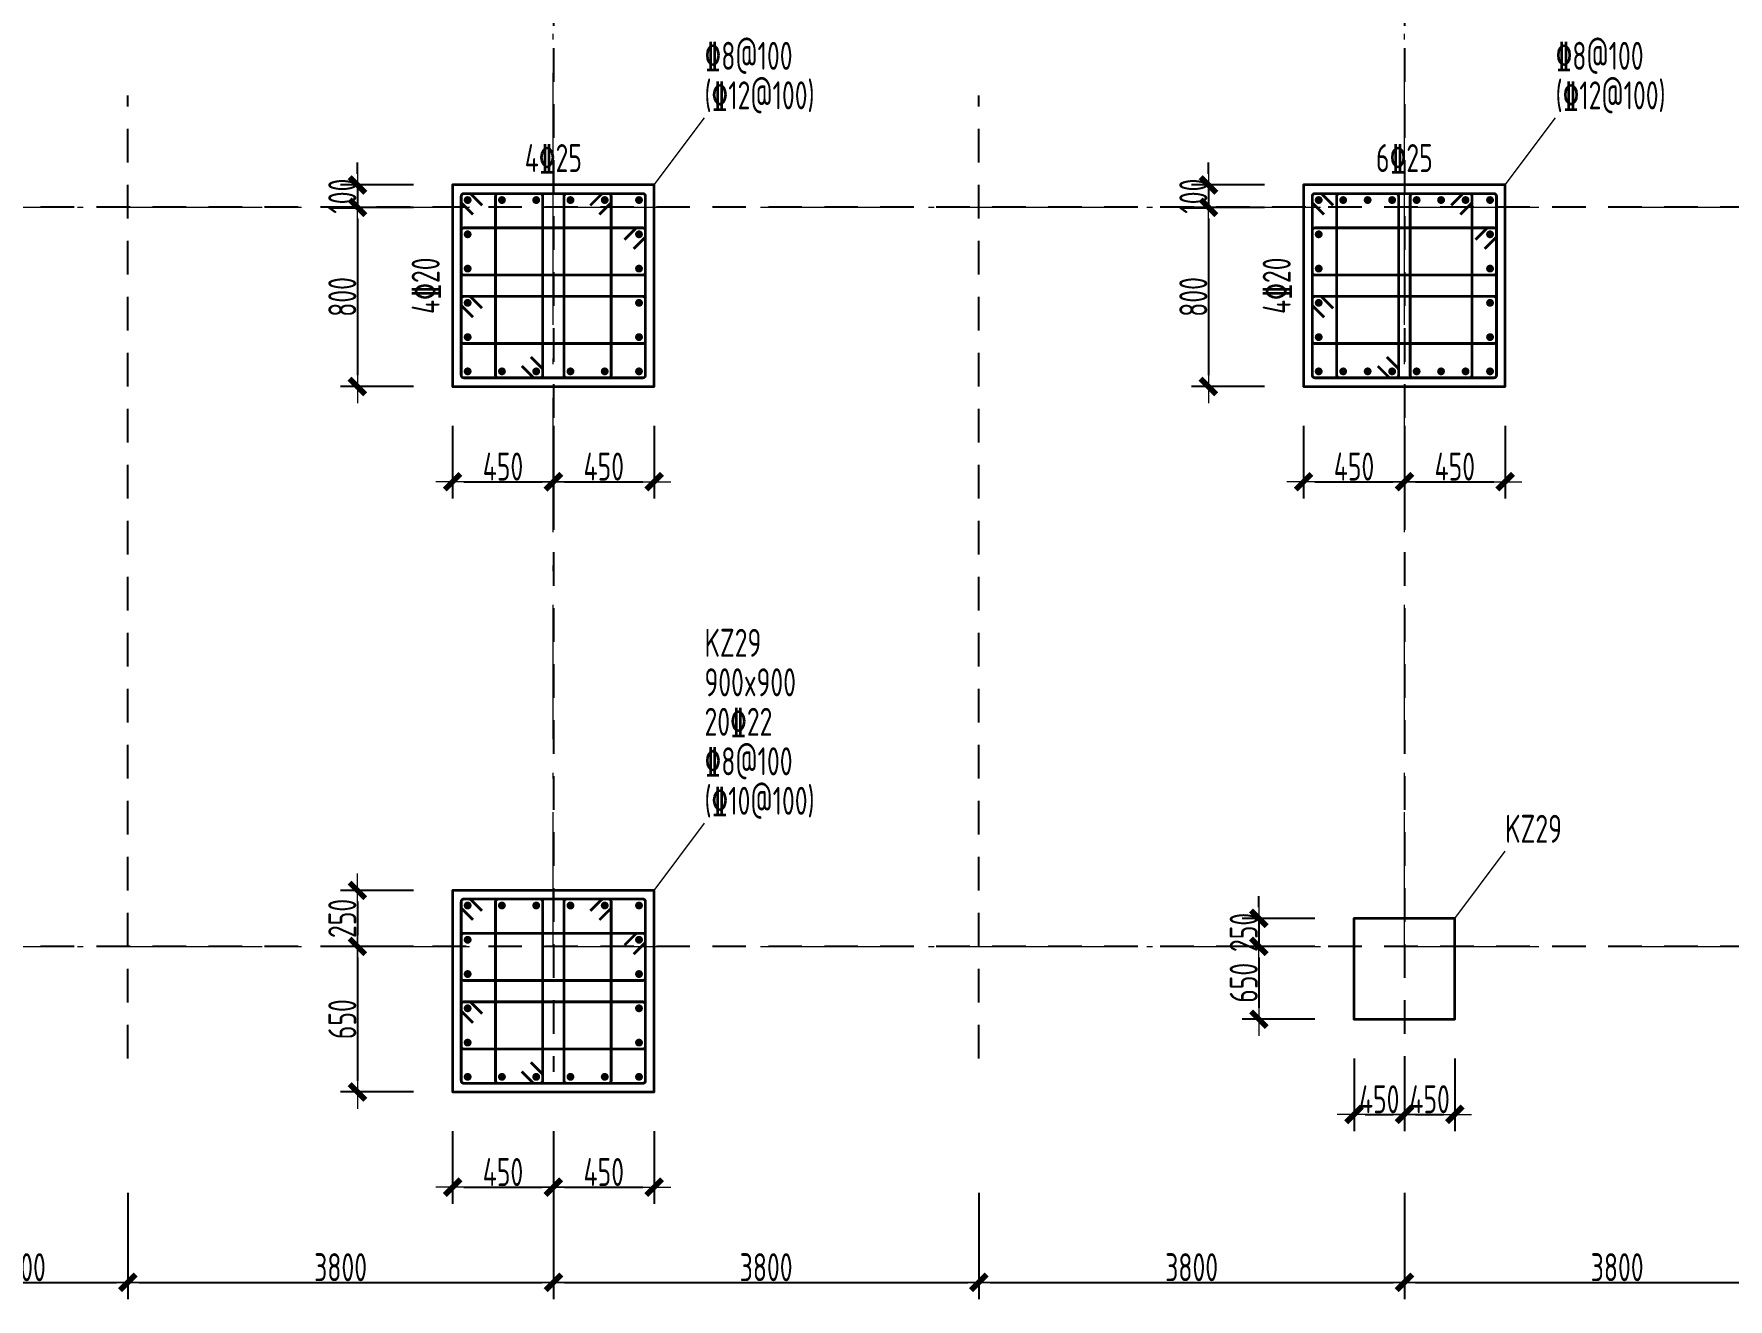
# Model space of a CAD drawing. Header units: millimetres. Extents: x 539196 to 807275, y 431843 to 1156631.
# Drawn here: x 622629 to 637759, y 869509 to 880808 of the extents above; entities that cross this region are included whole.
import ezdxf
from ezdxf.enums import TextEntityAlignment as Align

# ---------------------------------------------------------------- set-up
doc = ezdxf.new("R2010")
doc.units = ezdxf.units.MM
doc.header["$MEASUREMENT"] = 0
for name, pattern in [('DOTE', [2.42, 2, -0.2, 0.02, -0.2]), ('点划线', [1850, 1200, -300, 50, -300]), ('虚线', [500, 300, -200])]:
    doc.linetypes.add(name, pattern=pattern)
doc.layers.add('DOTE', color=1, linetype='DOTE')
for name, color, linetype, lineweight in [('柱原位标注', 7, 'Continuous', 18), ('柱尺寸标注', 3, 'Continuous', 18), ('柱标注引线', 2, 'Continuous', 18), ('柱箍筋', 1, 'Continuous', 25), ('柱纵筋', 1, 'Continuous', 70), ('柱集中标注', 2, 'Continuous', 18), ('砼柱', 2, 'Continuous', 35), ('网格', 9, '点划线', 18), ('轴线标注', 3, 'Continuous', 18)]:
    doc.layers.add(name, color=color, linetype=linetype, lineweight=lineweight)
doc.styles.add('样式 1_yjk_yjk_yjk_yjk', font='yjkeng.shx', dxfattribs={"width": 0.7, "bigfont": 'yjkchn.shx'})
doc.dimstyles.new('盈建科结构_yjk_yjk_yjk_yjk', dxfattribs={"dimscale": 100, "dimtxt": 2.5, "dimasz": 1, "dimexe": 1.5, "dimexo": 0.625, "dimgap": 0.1, "dimtad": 1, "dimdec": 0, "dimrnd": 1, "dimzin": 0, "dimdsep": 46, "dimtxsty": '样式 1_yjk_yjk_yjk_yjk', "dimblk": '_yjkbk', "dimblk1": 'ARCHTICK', "dimblk2": 'ARCHTICK', "dimcen": 0.09, "dimadec": 0, "dimazin": 0, "dimtfac": 1, "dimtdec": 4, "dimtix": 1, "dimtmove": 2, "dimatfit": 3, "dimfxl": 0, "dimtolj": 1, "dimtzin": 0, "dimarcsym": 0})

# ---------------------------------------------------------------- blocks, each defined once
blk = doc.blocks.new('_yjkbk')
blk.add_line((-1, 0), (1.5, 0))
blk.add_lwpolyline([(-0.7, -0.7, 0.5, 0.5, 0), (0.7, 0.7, 0.5, 0.5, 0)], format="xyseb")
blk = doc.blocks.new('*D1402')
at = {"layer": 'Defpoints', "color": 0}
for p in [(626368, 877659), (627268, 877659), (627268, 876809)]:
    blk.add_point(p, dxfattribs=at)
at = {"layer": '柱尺寸标注', "color": 0, "lineweight": -2}
for p, q in [((626368, 877309), (626368, 876659)), ((627268, 877309), (627268, 876659)), ((626468, 876809), (627168, 876809))]:
    blk.add_line(p, q, dxfattribs=at)
at = {"layer": '柱尺寸标注', "color": 0, "lineweight": -2, "xscale": 100, "yscale": 100, "zscale": 100, "rotation": 180}
blk.add_blockref('_yjkbk', (626368, 876809), dxfattribs=at)
at = {"layer": '柱尺寸标注', "color": 0, "lineweight": -2, "xscale": 100, "yscale": 100, "zscale": 100}
blk.add_blockref('_yjkbk', (627268, 876809), dxfattribs=at)
at = {"layer": '柱尺寸标注', "color": 0, "insert": (626818, 876944), "char_height": 250, "attachment_point": 5, "style": '样式 1_yjk_yjk_yjk_yjk'}
blk.add_mtext('\\A1;450', dxfattribs=at)
blk = doc.blocks.new('_ARCHTICK')
at = {"color": 0, "linetype": 'ByBlock', "const_width": 0.15}
blk.add_lwpolyline([(-0.5, -0.5), (0.5, 0.5)], dxfattribs=at)
blk = doc.blocks.new('*D1403')
at = {"layer": 'Defpoints', "color": 0}
for p in [(627268, 877659), (628168, 877659), (628168, 876809)]:
    blk.add_point(p, dxfattribs=at)
at = {"layer": '柱尺寸标注', "color": 0, "lineweight": -2}
for p, q in [((627268, 877309), (627268, 876659)), ((628168, 877309), (628168, 876659)), ((627368, 876809), (628068, 876809))]:
    blk.add_line(p, q, dxfattribs=at)
at = {"layer": '柱尺寸标注', "color": 0, "lineweight": -2, "xscale": 100, "yscale": 100, "zscale": 100, "rotation": 180}
blk.add_blockref('_yjkbk', (627268, 876809), dxfattribs=at)
at = {"layer": '柱尺寸标注', "color": 0, "lineweight": -2, "xscale": 100, "yscale": 100, "zscale": 100}
blk.add_blockref('_yjkbk', (628168, 876809), dxfattribs=at)
at = {"layer": '柱尺寸标注', "color": 0, "insert": (627718, 876944), "char_height": 250, "attachment_point": 5, "style": '样式 1_yjk_yjk_yjk_yjk'}
blk.add_mtext('\\A1;450', dxfattribs=at)
blk = doc.blocks.new('*D1404')
at = {"layer": 'Defpoints', "color": 0}
for p in [(626368, 879459), (625518, 879259), (626368, 879259)]:
    blk.add_point(p, dxfattribs=at)
at = {"layer": '柱尺寸标注', "color": 0, "lineweight": -2}
for p, q in [((625518, 879559), (625518, 879659)), ((626018, 879459), (625368, 879459)), ((625518, 879459), (625518, 879259)), ((626018, 879259), (625368, 879259)), ((625518, 879159), (625518, 879059))]:
    blk.add_line(p, q, dxfattribs=at)
at = {"layer": '柱尺寸标注', "color": 0, "lineweight": -2, "xscale": 100, "yscale": 100, "zscale": 100}
for p, rotation in [((625518, 879459), 270), ((625518, 879259), 90)]:
    blk.add_blockref('_yjkbk', p, dxfattribs=dict(at, rotation=rotation))
at = {"layer": '柱尺寸标注', "color": 0, "insert": (625383, 879359), "char_height": 250, "attachment_point": 5, "rotation": 90, "style": '样式 1_yjk_yjk_yjk_yjk'}
blk.add_mtext('\\A1;100', dxfattribs=at)
blk = doc.blocks.new('*D1405')
at = {"layer": 'Defpoints', "color": 0}
for p in [(626368, 879259), (625518, 877659), (626368, 877659)]:
    blk.add_point(p, dxfattribs=at)
at = {"layer": '柱尺寸标注', "color": 0, "lineweight": -2}
for p, q in [((626018, 879259), (625368, 879259)), ((625518, 879159), (625518, 877759)), ((626018, 877659), (625368, 877659))]:
    blk.add_line(p, q, dxfattribs=at)
at = {"layer": '柱尺寸标注', "color": 0, "lineweight": -2, "xscale": 100, "yscale": 100, "zscale": 100}
for p, rotation in [((625518, 879259), 90), ((625518, 877659), 270)]:
    blk.add_blockref('_yjkbk', p, dxfattribs=dict(at, rotation=rotation))
at = {"layer": '柱尺寸标注', "color": 0, "insert": (625383, 878459), "char_height": 250, "attachment_point": 5, "rotation": 90, "style": '样式 1_yjk_yjk_yjk_yjk'}
blk.add_mtext('\\A1;800', dxfattribs=at)
blk = doc.blocks.new('*D1406')
at = {"layer": 'Defpoints', "color": 0}
for p in [(626368, 871359), (627268, 871359), (627268, 870509)]:
    blk.add_point(p, dxfattribs=at)
at = {"layer": '柱尺寸标注', "color": 0, "lineweight": -2}
for p, q in [((626368, 871009), (626368, 870359)), ((627268, 871009), (627268, 870359)), ((626468, 870509), (627168, 870509))]:
    blk.add_line(p, q, dxfattribs=at)
at = {"layer": '柱尺寸标注', "color": 0, "lineweight": -2, "xscale": 100, "yscale": 100, "zscale": 100, "rotation": 180}
blk.add_blockref('_yjkbk', (626368, 870509), dxfattribs=at)
at = {"layer": '柱尺寸标注', "color": 0, "lineweight": -2, "xscale": 100, "yscale": 100, "zscale": 100}
blk.add_blockref('_yjkbk', (627268, 870509), dxfattribs=at)
at = {"layer": '柱尺寸标注', "color": 0, "insert": (626818, 870644), "char_height": 250, "attachment_point": 5, "style": '样式 1_yjk_yjk_yjk_yjk'}
blk.add_mtext('\\A1;450', dxfattribs=at)
blk = doc.blocks.new('*D1407')
at = {"layer": 'Defpoints', "color": 0}
for p in [(627268, 871359), (628168, 871359), (628168, 870509)]:
    blk.add_point(p, dxfattribs=at)
at = {"layer": '柱尺寸标注', "color": 0, "lineweight": -2}
for p, q in [((627268, 871009), (627268, 870359)), ((628168, 871009), (628168, 870359)), ((627368, 870509), (628068, 870509))]:
    blk.add_line(p, q, dxfattribs=at)
at = {"layer": '柱尺寸标注', "color": 0, "lineweight": -2, "xscale": 100, "yscale": 100, "zscale": 100, "rotation": 180}
blk.add_blockref('_yjkbk', (627268, 870509), dxfattribs=at)
at = {"layer": '柱尺寸标注', "color": 0, "lineweight": -2, "xscale": 100, "yscale": 100, "zscale": 100}
blk.add_blockref('_yjkbk', (628168, 870509), dxfattribs=at)
at = {"layer": '柱尺寸标注', "color": 0, "insert": (627718, 870644), "char_height": 250, "attachment_point": 5, "style": '样式 1_yjk_yjk_yjk_yjk'}
blk.add_mtext('\\A1;450', dxfattribs=at)
blk = doc.blocks.new('*D1408')
at = {"layer": 'Defpoints', "color": 0}
for p in [(626368, 873159), (625518, 872659), (626368, 872659)]:
    blk.add_point(p, dxfattribs=at)
at = {"layer": '柱尺寸标注', "color": 0, "lineweight": -2}
for p, q in [((626018, 873159), (625368, 873159)), ((625518, 873059), (625518, 872759)), ((626018, 872659), (625368, 872659))]:
    blk.add_line(p, q, dxfattribs=at)
at = {"layer": '柱尺寸标注', "color": 0, "lineweight": -2, "xscale": 100, "yscale": 100, "zscale": 100}
for p, rotation in [((625518, 873159), 90), ((625518, 872659), 270)]:
    blk.add_blockref('_yjkbk', p, dxfattribs=dict(at, rotation=rotation))
at = {"layer": '柱尺寸标注', "color": 0, "insert": (625383, 872909), "char_height": 250, "attachment_point": 5, "rotation": 90, "style": '样式 1_yjk_yjk_yjk_yjk'}
blk.add_mtext('\\A1;250', dxfattribs=at)
blk = doc.blocks.new('*D1409')
at = {"layer": 'Defpoints', "color": 0}
for p in [(626368, 872659), (625518, 871359), (626368, 871359)]:
    blk.add_point(p, dxfattribs=at)
at = {"layer": '柱尺寸标注', "color": 0, "lineweight": -2}
for p, q in [((626018, 872659), (625368, 872659)), ((625518, 872559), (625518, 871459)), ((626018, 871359), (625368, 871359))]:
    blk.add_line(p, q, dxfattribs=at)
at = {"layer": '柱尺寸标注', "color": 0, "lineweight": -2, "xscale": 100, "yscale": 100, "zscale": 100}
for p, rotation in [((625518, 872659), 90), ((625518, 871359), 270)]:
    blk.add_blockref('_yjkbk', p, dxfattribs=dict(at, rotation=rotation))
at = {"layer": '柱尺寸标注', "color": 0, "insert": (625383, 872009), "char_height": 250, "attachment_point": 5, "rotation": 90, "style": '样式 1_yjk_yjk_yjk_yjk'}
blk.add_mtext('\\A1;650', dxfattribs=at)
blk = doc.blocks.new('*D1418')
at = {"layer": 'Defpoints', "color": 0}
for p in [(633968, 877659), (634868, 877659), (634868, 876809)]:
    blk.add_point(p, dxfattribs=at)
at = {"layer": '柱尺寸标注', "color": 0, "lineweight": -2}
for p, q in [((633968, 877309), (633968, 876659)), ((634868, 877309), (634868, 876659)), ((634068, 876809), (634768, 876809))]:
    blk.add_line(p, q, dxfattribs=at)
at = {"layer": '柱尺寸标注', "color": 0, "lineweight": -2, "xscale": 100, "yscale": 100, "zscale": 100, "rotation": 180}
blk.add_blockref('_yjkbk', (633968, 876809), dxfattribs=at)
at = {"layer": '柱尺寸标注', "color": 0, "lineweight": -2, "xscale": 100, "yscale": 100, "zscale": 100}
blk.add_blockref('_yjkbk', (634868, 876809), dxfattribs=at)
at = {"layer": '柱尺寸标注', "color": 0, "insert": (634418, 876944), "char_height": 250, "attachment_point": 5, "style": '样式 1_yjk_yjk_yjk_yjk'}
blk.add_mtext('\\A1;450', dxfattribs=at)
blk = doc.blocks.new('*D1419')
at = {"layer": 'Defpoints', "color": 0}
for p in [(634868, 877659), (635768, 877659), (635768, 876809)]:
    blk.add_point(p, dxfattribs=at)
at = {"layer": '柱尺寸标注', "color": 0, "lineweight": -2}
for p, q in [((634868, 877309), (634868, 876659)), ((635768, 877309), (635768, 876659)), ((634968, 876809), (635668, 876809))]:
    blk.add_line(p, q, dxfattribs=at)
at = {"layer": '柱尺寸标注', "color": 0, "lineweight": -2, "xscale": 100, "yscale": 100, "zscale": 100, "rotation": 180}
blk.add_blockref('_yjkbk', (634868, 876809), dxfattribs=at)
at = {"layer": '柱尺寸标注', "color": 0, "lineweight": -2, "xscale": 100, "yscale": 100, "zscale": 100}
blk.add_blockref('_yjkbk', (635768, 876809), dxfattribs=at)
at = {"layer": '柱尺寸标注', "color": 0, "insert": (635318, 876944), "char_height": 250, "attachment_point": 5, "style": '样式 1_yjk_yjk_yjk_yjk'}
blk.add_mtext('\\A1;450', dxfattribs=at)
blk = doc.blocks.new('*D1420')
at = {"layer": 'Defpoints', "color": 0}
for p in [(633968, 879459), (633118, 879259), (633968, 879259)]:
    blk.add_point(p, dxfattribs=at)
at = {"layer": '柱尺寸标注', "color": 0, "lineweight": -2}
for p, q in [((633118, 879559), (633118, 879659)), ((633618, 879459), (632968, 879459)), ((633118, 879459), (633118, 879259)), ((633618, 879259), (632968, 879259)), ((633118, 879159), (633118, 879059))]:
    blk.add_line(p, q, dxfattribs=at)
at = {"layer": '柱尺寸标注', "color": 0, "lineweight": -2, "xscale": 100, "yscale": 100, "zscale": 100}
for p, rotation in [((633118, 879459), 270), ((633118, 879259), 90)]:
    blk.add_blockref('_yjkbk', p, dxfattribs=dict(at, rotation=rotation))
at = {"layer": '柱尺寸标注', "color": 0, "insert": (632983, 879359), "char_height": 250, "attachment_point": 5, "rotation": 90, "style": '样式 1_yjk_yjk_yjk_yjk'}
blk.add_mtext('\\A1;100', dxfattribs=at)
blk = doc.blocks.new('*D1421')
at = {"layer": 'Defpoints', "color": 0}
for p in [(633968, 879259), (633118, 877659), (633968, 877659)]:
    blk.add_point(p, dxfattribs=at)
at = {"layer": '柱尺寸标注', "color": 0, "lineweight": -2}
for p, q in [((633618, 879259), (632968, 879259)), ((633118, 879159), (633118, 877759)), ((633618, 877659), (632968, 877659))]:
    blk.add_line(p, q, dxfattribs=at)
at = {"layer": '柱尺寸标注', "color": 0, "lineweight": -2, "xscale": 100, "yscale": 100, "zscale": 100}
for p, rotation in [((633118, 879259), 90), ((633118, 877659), 270)]:
    blk.add_blockref('_yjkbk', p, dxfattribs=dict(at, rotation=rotation))
at = {"layer": '柱尺寸标注', "color": 0, "insert": (632983, 878459), "char_height": 250, "attachment_point": 5, "rotation": 90, "style": '样式 1_yjk_yjk_yjk_yjk'}
blk.add_mtext('\\A1;800', dxfattribs=at)
blk = doc.blocks.new('*D1422')
at = {"layer": 'Defpoints', "color": 0}
for p in [(634418, 872009), (634868, 872009), (634868, 871159)]:
    blk.add_point(p, dxfattribs=at)
at = {"layer": '柱尺寸标注', "color": 0, "lineweight": -2}
for p, q in [((634418, 871659), (634418, 871009)), ((634868, 871659), (634868, 871009)), ((634518, 871159), (634768, 871159))]:
    blk.add_line(p, q, dxfattribs=at)
at = {"layer": '柱尺寸标注', "color": 0, "lineweight": -2, "xscale": 100, "yscale": 100, "zscale": 100, "rotation": 180}
blk.add_blockref('_yjkbk', (634418, 871159), dxfattribs=at)
at = {"layer": '柱尺寸标注', "color": 0, "lineweight": -2, "xscale": 100, "yscale": 100, "zscale": 100}
blk.add_blockref('_yjkbk', (634868, 871159), dxfattribs=at)
at = {"layer": '柱尺寸标注', "color": 0, "insert": (634643, 871294), "char_height": 250, "attachment_point": 5, "style": '样式 1_yjk_yjk_yjk_yjk'}
blk.add_mtext('\\A1;450', dxfattribs=at)
blk = doc.blocks.new('*D1423')
at = {"layer": 'Defpoints', "color": 0}
for p in [(634868, 872009), (635318, 872009), (635318, 871159)]:
    blk.add_point(p, dxfattribs=at)
at = {"layer": '柱尺寸标注', "color": 0, "lineweight": -2}
for p, q in [((634868, 871659), (634868, 871009)), ((635318, 871659), (635318, 871009)), ((634968, 871159), (635218, 871159))]:
    blk.add_line(p, q, dxfattribs=at)
at = {"layer": '柱尺寸标注', "color": 0, "lineweight": -2, "xscale": 100, "yscale": 100, "zscale": 100, "rotation": 180}
blk.add_blockref('_yjkbk', (634868, 871159), dxfattribs=at)
at = {"layer": '柱尺寸标注', "color": 0, "lineweight": -2, "xscale": 100, "yscale": 100, "zscale": 100}
blk.add_blockref('_yjkbk', (635318, 871159), dxfattribs=at)
at = {"layer": '柱尺寸标注', "color": 0, "insert": (635093, 871294), "char_height": 250, "attachment_point": 5, "style": '样式 1_yjk_yjk_yjk_yjk'}
blk.add_mtext('\\A1;450', dxfattribs=at)
blk = doc.blocks.new('*D1424')
at = {"layer": 'Defpoints', "color": 0}
for p in [(634418, 872909), (633568, 872659), (634418, 872659)]:
    blk.add_point(p, dxfattribs=at)
at = {"layer": '柱尺寸标注', "color": 0, "lineweight": -2}
for p, q in [((633568, 873009), (633568, 873109)), ((634068, 872909), (633418, 872909)), ((633568, 872909), (633568, 872659)), ((634068, 872659), (633418, 872659)), ((633568, 872559), (633568, 872459))]:
    blk.add_line(p, q, dxfattribs=at)
at = {"layer": '柱尺寸标注', "color": 0, "lineweight": -2, "xscale": 100, "yscale": 100, "zscale": 100}
for p, rotation in [((633568, 872909), 270), ((633568, 872659), 90)]:
    blk.add_blockref('_yjkbk', p, dxfattribs=dict(at, rotation=rotation))
at = {"layer": '柱尺寸标注', "color": 0, "insert": (633433, 872784), "char_height": 250, "attachment_point": 5, "rotation": 90, "style": '样式 1_yjk_yjk_yjk_yjk'}
blk.add_mtext('\\A1;250', dxfattribs=at)
blk = doc.blocks.new('*D1425')
at = {"layer": 'Defpoints', "color": 0}
for p in [(634418, 872659), (633568, 872009), (634418, 872009)]:
    blk.add_point(p, dxfattribs=at)
at = {"layer": '柱尺寸标注', "color": 0, "lineweight": -2}
for p, q in [((634068, 872659), (633418, 872659)), ((633568, 872559), (633568, 872109)), ((634068, 872009), (633418, 872009))]:
    blk.add_line(p, q, dxfattribs=at)
at = {"layer": '柱尺寸标注', "color": 0, "lineweight": -2, "xscale": 100, "yscale": 100, "zscale": 100}
for p, rotation in [((633568, 872659), 90), ((633568, 872009), 270)]:
    blk.add_blockref('_yjkbk', p, dxfattribs=dict(at, rotation=rotation))
at = {"layer": '柱尺寸标注', "color": 0, "insert": (633433, 872334), "char_height": 250, "attachment_point": 5, "rotation": 90, "style": '样式 1_yjk_yjk_yjk_yjk'}
blk.add_mtext('\\A1;650', dxfattribs=at)
blk = doc.blocks.new('*D1584')
at = {"layer": 'Defpoints', "color": 0}
for p in [(621568, 872659), (623468, 872659), (623468, 869659)]:
    blk.add_point(p, dxfattribs=at)
at = {"layer": '轴线标注', "color": 0, "lineweight": -2}
for p, q in [((621568, 870459), (621568, 869509)), ((623468, 870459), (623468, 869509)), ((621668, 869659), (623368, 869659))]:
    blk.add_line(p, q, dxfattribs=at)
at = {"layer": '轴线标注', "color": 0, "lineweight": -2, "xscale": 100, "yscale": 100, "zscale": 100, "rotation": 180}
blk.add_blockref('_yjkbk', (621568, 869659), dxfattribs=at)
at = {"layer": '轴线标注', "color": 0, "lineweight": -2, "xscale": 100, "yscale": 100, "zscale": 100}
blk.add_blockref('_yjkbk', (623468, 869659), dxfattribs=at)
at = {"layer": '轴线标注', "color": 0, "insert": (622518, 869794), "char_height": 250, "attachment_point": 5, "style": '样式 1_yjk_yjk_yjk_yjk'}
blk.add_mtext('\\A1;1900', dxfattribs=at)
blk = doc.blocks.new('*D1586')
at = {"layer": 'Defpoints', "color": 0}
for p in [(623468, 872659), (627268, 872659), (627268, 869659)]:
    blk.add_point(p, dxfattribs=at)
at = {"layer": '轴线标注', "color": 0, "lineweight": -2}
for p, q in [((623468, 870459), (623468, 869509)), ((627268, 870459), (627268, 869509)), ((623568, 869659), (627168, 869659))]:
    blk.add_line(p, q, dxfattribs=at)
at = {"layer": '轴线标注', "color": 0, "lineweight": -2, "xscale": 100, "yscale": 100, "zscale": 100, "rotation": 180}
blk.add_blockref('_yjkbk', (623468, 869659), dxfattribs=at)
at = {"layer": '轴线标注', "color": 0, "lineweight": -2, "xscale": 100, "yscale": 100, "zscale": 100}
blk.add_blockref('_yjkbk', (627268, 869659), dxfattribs=at)
at = {"layer": '轴线标注', "color": 0, "insert": (625368, 869794), "char_height": 250, "attachment_point": 5, "style": '样式 1_yjk_yjk_yjk_yjk'}
blk.add_mtext('\\A1;3800', dxfattribs=at)
blk = doc.blocks.new('*D1588')
at = {"layer": 'Defpoints', "color": 0}
for p in [(627268, 872659), (631068, 872659), (631068, 869659)]:
    blk.add_point(p, dxfattribs=at)
at = {"layer": '轴线标注', "color": 0, "lineweight": -2}
for p, q in [((627268, 870459), (627268, 869509)), ((631068, 870459), (631068, 869509)), ((627368, 869659), (630968, 869659))]:
    blk.add_line(p, q, dxfattribs=at)
at = {"layer": '轴线标注', "color": 0, "lineweight": -2, "xscale": 100, "yscale": 100, "zscale": 100, "rotation": 180}
blk.add_blockref('_yjkbk', (627268, 869659), dxfattribs=at)
at = {"layer": '轴线标注', "color": 0, "lineweight": -2, "xscale": 100, "yscale": 100, "zscale": 100}
blk.add_blockref('_yjkbk', (631068, 869659), dxfattribs=at)
at = {"layer": '轴线标注', "color": 0, "insert": (629168, 869794), "char_height": 250, "attachment_point": 5, "style": '样式 1_yjk_yjk_yjk_yjk'}
blk.add_mtext('\\A1;3800', dxfattribs=at)
blk = doc.blocks.new('*D1590')
at = {"layer": 'Defpoints', "color": 0}
for p in [(631068, 872659), (634868, 872659), (634868, 869659)]:
    blk.add_point(p, dxfattribs=at)
at = {"layer": '轴线标注', "color": 0, "lineweight": -2}
for p, q in [((631068, 870459), (631068, 869509)), ((634868, 870459), (634868, 869509)), ((631168, 869659), (634768, 869659))]:
    blk.add_line(p, q, dxfattribs=at)
at = {"layer": '轴线标注', "color": 0, "lineweight": -2, "xscale": 100, "yscale": 100, "zscale": 100, "rotation": 180}
blk.add_blockref('_yjkbk', (631068, 869659), dxfattribs=at)
at = {"layer": '轴线标注', "color": 0, "lineweight": -2, "xscale": 100, "yscale": 100, "zscale": 100}
blk.add_blockref('_yjkbk', (634868, 869659), dxfattribs=at)
at = {"layer": '轴线标注', "color": 0, "insert": (632968, 869794), "char_height": 250, "attachment_point": 5, "style": '样式 1_yjk_yjk_yjk_yjk'}
blk.add_mtext('\\A1;3800', dxfattribs=at)
blk = doc.blocks.new('*D1592')
at = {"layer": 'Defpoints', "color": 0}
for p in [(634868, 872659), (638668, 872659), (638668, 869659)]:
    blk.add_point(p, dxfattribs=at)
at = {"layer": '轴线标注', "color": 0, "lineweight": -2}
for p, q in [((634868, 870459), (634868, 869509)), ((638668, 870459), (638668, 869509)), ((634968, 869659), (638568, 869659))]:
    blk.add_line(p, q, dxfattribs=at)
at = {"layer": '轴线标注', "color": 0, "lineweight": -2, "xscale": 100, "yscale": 100, "zscale": 100, "rotation": 180}
blk.add_blockref('_yjkbk', (634868, 869659), dxfattribs=at)
at = {"layer": '轴线标注', "color": 0, "lineweight": -2, "xscale": 100, "yscale": 100, "zscale": 100}
blk.add_blockref('_yjkbk', (638668, 869659), dxfattribs=at)
at = {"layer": '轴线标注', "color": 0, "insert": (636768, 869794), "char_height": 250, "attachment_point": 5, "style": '样式 1_yjk_yjk_yjk_yjk'}
blk.add_mtext('\\A1;3800', dxfattribs=at)
blk = doc.blocks.new('jzzw')
at = {"layer": 'DOTE', "color": 1, "linetype": '虚线'}
for p, q in [((928786, 890469), (928786, 834829)), ((936386, 890469), (936386, 834829)), ((924986, 834949), (924986, 843549)), ((932586, 834949), (932586, 843549)), ((952506, 842549), (911886, 842549)), ((952506, 842549), (911886, 842549)), ((952506, 835949), (912186, 835949)), ((952506, 835949), (912186, 835949)), ((952506, 835949), (912186, 835949)), ((952506, 835949), (912186, 835949))]:
    blk.add_line(p, q, dxfattribs=at)

msp = doc.modelspace()

# ---------------------------------------------------------------- linework, layer by layer
at = {"layer": '柱标注引线'}
for p, q in [((628167.6, 879459.2), (628617.6, 880059.2)), ((635767.6, 879459.2), (636217.6, 880059.2)), ((628167.6, 873159.2), (628617.6, 873759.2)), ((635317.6, 872909.2), (635767.6, 873509.2))]:
    msp.add_line(p, q, dxfattribs=at)
at = {"layer": '柱箍筋', "const_width": 25}
for points in [[(626631.6, 879276.5), (626533.4, 879374.8, 0.1989124), (626516.6, 879381.7), (626468.8, 879381.7, 0.4142136), (626445.1, 879358), (626445.1, 877760.5, 0.4142136), (626468.8, 877736.7), (628066.3, 877736.7, 0.4142136), (628090.1, 877760.5), (628090.1, 879358, 0.4142136), (628066.3, 879381.7), (626468.8, 879381.7, 0.4142136), (626445.1, 879358), (626445.1, 879310.2, 0.1989124), (626452, 879293.5), (626550.3, 879195.2)], [(626985.5, 877842), (627083.8, 877743.7, 0.1989124), (627100.6, 877736.7), (627148.3, 877736.7, 0.4142136), (627172.1, 877760.5), (627172.1, 879358, 0.4142136), (627148.3, 879381.7), (626774.8, 879381.7, 0.4142136), (626751.1, 879358), (626751.1, 877760.5, 0.4142136), (626774.8, 877736.7), (627148.3, 877736.7, 0.4142136), (627172.1, 877760.5), (627172.1, 877808.2, 0.1989124), (627165.1, 877825), (627066.9, 877923.3)], [(627597.5, 879276.5), (627695.8, 879374.8, -0.1989124), (627712.6, 879381.7), (627760.3, 879381.7, -0.4142136), (627784.1, 879358), (627784.1, 877760.5, -0.4142136), (627760.3, 877736.7), (627386.8, 877736.7, -0.4142136), (627363.1, 877760.5), (627363.1, 879358, -0.4142136), (627386.8, 879381.7), (627760.3, 879381.7, -0.4142136), (627784.1, 879358), (627784.1, 879310.2, -0.1989124), (627777.1, 879293.5), (627678.9, 879195.2)], [(634231.6, 879276.5), (634133.4, 879374.8, 0.1989124), (634116.6, 879381.7), (634068.8, 879381.7, 0.4142136), (634045.1, 879358), (634045.1, 877760.5, 0.4142136), (634068.8, 877736.7), (635666.3, 877736.7, 0.4142136), (635690.1, 877760.5), (635690.1, 879358, 0.4142136), (635666.3, 879381.7), (634068.8, 879381.7, 0.4142136), (634045.1, 879358), (634045.1, 879310.2, 0.1989124), (634052, 879293.5), (634150.3, 879195.2)], [(634629.3, 877842), (634727.5, 877743.7, 0.1989124), (634744.3, 877736.7), (634792.1, 877736.7, 0.4142136), (634815.8, 877760.5), (634815.8, 879358, 0.4142136), (634792.1, 879381.7), (634287.4, 879381.7, 0.4142136), (634263.7, 879358), (634263.7, 877760.5, 0.4142136), (634287.4, 877736.7), (634792.1, 877736.7, 0.4142136), (634815.8, 877760.5), (634815.8, 877808.2, 0.1989124), (634808.8, 877825), (634710.6, 877923.3)], [(635285, 879276.5), (635383.2, 879374.8, -0.1989124), (635400, 879381.7), (635447.8, 879381.7, -0.4142136), (635471.5, 879358), (635471.5, 877760.5, -0.4142136), (635447.8, 877736.7), (634943.1, 877736.7, -0.4142136), (634919.4, 877760.5), (634919.4, 879358, -0.4142136), (634943.1, 879381.7), (635447.8, 879381.7, -0.4142136), (635471.5, 879358), (635471.5, 879310.2, -0.1989124), (635464.6, 879293.5), (635366.3, 879195.2)], [(627984.9, 878889.2), (628083.1, 878987.5, 0.1989124), (628090.1, 879004.2), (628090.1, 879052, 0.4142136), (628066.3, 879075.7), (626468.8, 879075.7, 0.4142136), (626445.1, 879052), (626445.1, 878678.5, 0.4142136), (626468.8, 878654.7), (628066.3, 878654.7, 0.4142136), (628090.1, 878678.5), (628090.1, 879052, 0.4142136), (628066.3, 879075.7), (628018.6, 879075.7, 0.1989124), (628001.8, 879068.8), (627903.5, 878970.5)], [(635584.9, 878889.2), (635683.1, 878987.5, 0.1989124), (635690.1, 879004.2), (635690.1, 879052, 0.4142136), (635666.3, 879075.7), (634068.8, 879075.7, 0.4142136), (634045.1, 879052), (634045.1, 878678.5, 0.4142136), (634068.8, 878654.7), (635666.3, 878654.7, 0.4142136), (635690.1, 878678.5), (635690.1, 879052, 0.4142136), (635666.3, 879075.7), (635618.6, 879075.7, 0.1989124), (635601.8, 879068.8), (635503.5, 878970.5)], [(626550.3, 878277.2), (626452, 878375.5, -0.1989124), (626445.1, 878392.2), (626445.1, 878440, -0.4142136), (626468.8, 878463.7), (628066.3, 878463.7, -0.4142136), (628090.1, 878440), (628090.1, 878066.5, -0.4142136), (628066.3, 878042.7), (626468.8, 878042.7, -0.4142136), (626445.1, 878066.5), (626445.1, 878440, -0.4142136), (626468.8, 878463.7), (626516.6, 878463.7, -0.1989124), (626533.4, 878456.8), (626631.6, 878358.5)], [(634150.3, 878277.2), (634052, 878375.5, -0.1989124), (634045.1, 878392.2), (634045.1, 878440, -0.4142136), (634068.8, 878463.7), (635666.3, 878463.7, -0.4142136), (635690.1, 878440), (635690.1, 878066.5, -0.4142136), (635666.3, 878042.7), (634068.8, 878042.7, -0.4142136), (634045.1, 878066.5), (634045.1, 878440, -0.4142136), (634068.8, 878463.7), (634116.6, 878463.7, -0.1989124), (634133.4, 878456.8), (634231.6, 878358.5)], [(626631.6, 872976.5), (626533.4, 873074.8, 0.1989124), (626516.6, 873081.7), (626468.8, 873081.7, 0.4142136), (626445.1, 873058), (626445.1, 871460.5, 0.4142136), (626468.8, 871436.7), (628066.3, 871436.7, 0.4142136), (628090.1, 871460.5), (628090.1, 873058, 0.4142136), (628066.3, 873081.7), (626468.8, 873081.7, 0.4142136), (626445.1, 873058), (626445.1, 873010.2, 0.1989124), (626452, 872993.5), (626550.3, 872895.2)], [(626985.5, 871542), (627083.8, 871443.7, 0.1989124), (627100.6, 871436.7), (627148.3, 871436.7, 0.4142136), (627172.1, 871460.5), (627172.1, 873058, 0.4142136), (627148.3, 873081.7), (626774.8, 873081.7, 0.4142136), (626751.1, 873058), (626751.1, 871460.5, 0.4142136), (626774.8, 871436.7), (627148.3, 871436.7, 0.4142136), (627172.1, 871460.5), (627172.1, 871508.2, 0.1989124), (627165.1, 871525), (627066.9, 871623.3)], [(627597.5, 872976.5), (627695.8, 873074.8, -0.1989124), (627712.6, 873081.7), (627760.3, 873081.7, -0.4142136), (627784.1, 873058), (627784.1, 871460.5, -0.4142136), (627760.3, 871436.7), (627386.8, 871436.7, -0.4142136), (627363.1, 871460.5), (627363.1, 873058, -0.4142136), (627386.8, 873081.7), (627760.3, 873081.7, -0.4142136), (627784.1, 873058), (627784.1, 873010.2, -0.1989124), (627777.1, 872993.5), (627678.9, 872895.2)], [(627984.9, 872589.2), (628083.1, 872687.5, 0.1989124), (628090.1, 872704.2), (628090.1, 872752, 0.4142136), (628066.3, 872775.7), (626468.8, 872775.7, 0.4142136), (626445.1, 872752), (626445.1, 872378.5, 0.4142136), (626468.8, 872354.7), (628066.3, 872354.7, 0.4142136), (628090.1, 872378.5), (628090.1, 872752, 0.4142136), (628066.3, 872775.7), (628018.6, 872775.7, 0.1989124), (628001.8, 872768.8), (627903.5, 872670.5)], [(626550.3, 871977.2), (626452, 872075.5, -0.1989124), (626445.1, 872092.2), (626445.1, 872140, -0.4142136), (626468.8, 872163.7), (628066.3, 872163.7, -0.4142136), (628090.1, 872140), (628090.1, 871766.5, -0.4142136), (628066.3, 871742.7), (626468.8, 871742.7, -0.4142136), (626445.1, 871766.5), (626445.1, 872140, -0.4142136), (626468.8, 872163.7), (626516.6, 872163.7, -0.1989124), (626533.4, 872156.8), (626631.6, 872058.5)]]:
    msp.add_lwpolyline(points, format="xyb", dxfattribs=at)
at = {"layer": '柱纵筋', "const_width": 35}
for points in [[(626520.1, 879324.2, 1), (626485.1, 879324.2, 1)], [(626826.1, 879324.2, 1), (626791.1, 879324.2, 1)], [(627132.1, 879324.2, 1), (627097.1, 879324.2, 1)], [(627438.1, 879324.2, 1), (627403.1, 879324.2, 1)], [(627744.1, 879324.2, 1), (627709.1, 879324.2, 1)], [(628050.1, 879324.2, 1), (628015.1, 879324.2, 1)], [(634120.1, 879324.2, 1), (634085.1, 879324.2, 1)], [(634338.7, 879324.2, 1), (634303.7, 879324.2, 1)], [(634557.2, 879324.2, 1), (634522.2, 879324.2, 1)], [(634775.8, 879324.2, 1), (634740.8, 879324.2, 1)], [(634994.4, 879324.2, 1), (634959.4, 879324.2, 1)], [(635212.9, 879324.2, 1), (635177.9, 879324.2, 1)], [(635431.5, 879324.2, 1), (635396.5, 879324.2, 1)], [(635650.1, 879324.2, 1), (635615.1, 879324.2, 1)], [(626520.1, 879018.2, 1), (626485.1, 879018.2, 1)], [(628050.1, 879018.2, 1), (628015.1, 879018.2, 1)], [(634120.1, 879018.2, 1), (634085.1, 879018.2, 1)], [(635650.1, 879018.2, 1), (635615.1, 879018.2, 1)], [(626520.1, 878712.2, 1), (626485.1, 878712.2, 1)], [(628050.1, 878712.2, 1), (628015.1, 878712.2, 1)], [(634120.1, 878712.2, 1), (634085.1, 878712.2, 1)], [(635650.1, 878712.2, 1), (635615.1, 878712.2, 1)], [(626520.1, 878406.2, 1), (626485.1, 878406.2, 1)], [(628050.1, 878406.2, 1), (628015.1, 878406.2, 1)], [(634120.1, 878406.2, 1), (634085.1, 878406.2, 1)], [(635650.1, 878406.2, 1), (635615.1, 878406.2, 1)], [(626520.1, 878100.2, 1), (626485.1, 878100.2, 1)], [(628050.1, 878100.2, 1), (628015.1, 878100.2, 1)], [(634120.1, 878100.2, 1), (634085.1, 878100.2, 1)], [(635650.1, 878100.2, 1), (635615.1, 878100.2, 1)], [(626520.1, 877794.2, 1), (626485.1, 877794.2, 1)], [(626826.1, 877794.2, 1), (626791.1, 877794.2, 1)], [(627132.1, 877794.2, 1), (627097.1, 877794.2, 1)], [(627438.1, 877794.2, 1), (627403.1, 877794.2, 1)], [(627744.1, 877794.2, 1), (627709.1, 877794.2, 1)], [(628050.1, 877794.2, 1), (628015.1, 877794.2, 1)], [(634120.1, 877794.2, 1), (634085.1, 877794.2, 1)], [(634338.7, 877794.2, 1), (634303.7, 877794.2, 1)], [(634557.2, 877794.2, 1), (634522.2, 877794.2, 1)], [(634775.8, 877794.2, 1), (634740.8, 877794.2, 1)], [(634994.4, 877794.2, 1), (634959.4, 877794.2, 1)], [(635212.9, 877794.2, 1), (635177.9, 877794.2, 1)], [(635431.5, 877794.2, 1), (635396.5, 877794.2, 1)], [(635650.1, 877794.2, 1), (635615.1, 877794.2, 1)], [(626520.1, 873024.2, 1), (626485.1, 873024.2, 1)], [(626826.1, 873024.2, 1), (626791.1, 873024.2, 1)], [(627132.1, 873024.2, 1), (627097.1, 873024.2, 1)], [(627438.1, 873024.2, 1), (627403.1, 873024.2, 1)], [(627744.1, 873024.2, 1), (627709.1, 873024.2, 1)], [(628050.1, 873024.2, 1), (628015.1, 873024.2, 1)], [(626520.1, 872718.2, 1), (626485.1, 872718.2, 1)], [(628050.1, 872718.2, 1), (628015.1, 872718.2, 1)], [(626520.1, 872412.2, 1), (626485.1, 872412.2, 1)], [(628050.1, 872412.2, 1), (628015.1, 872412.2, 1)], [(626520.1, 872106.2, 1), (626485.1, 872106.2, 1)], [(628050.1, 872106.2, 1), (628015.1, 872106.2, 1)], [(626520.1, 871800.2, 1), (626485.1, 871800.2, 1)], [(628050.1, 871800.2, 1), (628015.1, 871800.2, 1)], [(626520.1, 871494.2, 1), (626485.1, 871494.2, 1)], [(626826.1, 871494.2, 1), (626791.1, 871494.2, 1)], [(627132.1, 871494.2, 1), (627097.1, 871494.2, 1)], [(627438.1, 871494.2, 1), (627403.1, 871494.2, 1)], [(627744.1, 871494.2, 1), (627709.1, 871494.2, 1)], [(628050.1, 871494.2, 1), (628015.1, 871494.2, 1)]]:
    msp.add_lwpolyline(points, format="xyb", close=True, dxfattribs=at)
at = {"layer": '砼柱'}
for points in [[(628167.6, 879459.2), (626367.6, 879459.2), (626367.6, 877659.2), (628167.6, 877659.2)], [(635767.6, 879459.2), (633967.6, 879459.2), (633967.6, 877659.2), (635767.6, 877659.2)], [(628167.6, 873159.2), (626367.6, 873159.2), (626367.6, 871359.2), (628167.6, 871359.2)], [(635317.6, 872909.2), (634417.6, 872909.2), (634417.6, 872009.2), (635317.6, 872009.2)]]:
    msp.add_lwpolyline(points, close=True, dxfattribs=at)
at = {"layer": '网格'}
for p, q in [((627267.6, 879259.2), (627267.6, 882259.2)), ((634867.6, 879259.2), (634867.6, 882259.2)), ((619667.6, 879259.2), (623467.6, 879259.2)), ((623467.6, 879259.2), (627267.6, 879259.2)), ((627267.6, 872659.2), (627267.6, 879259.2)), ((627267.6, 879259.2), (631067.6, 879259.2)), ((631067.6, 879259.2), (634867.6, 879259.2)), ((634867.6, 872659.2), (634867.6, 879259.2)), ((634867.6, 879259.2), (638667.6, 879259.2)), ((619667.6, 872659.2), (623467.6, 872659.2)), ((623467.6, 872659.2), (627267.6, 872659.2)), ((627267.6, 872659.2), (631067.6, 872659.2)), ((631067.6, 872659.2), (634867.6, 872659.2)), ((634867.6, 872659.2), (638667.6, 872659.2))]:
    msp.add_line(p, q, dxfattribs=at)

# ---------------------------------------------------------------- block references
msp.add_blockref('jzzw', (-301518.2, 36710.3))

# ---------------------------------------------------------------- texts
at = {"layer": '柱原位标注', "linetype": 'Continuous', "style": '样式 1_yjk_yjk_yjk_yjk', "width": 0.7}
for s, p in [('4\x8425', (627267.6, 879499.2)), ('6\x8425', (634867.6, 879499.2))]:
    msp.add_text(s, height=250, dxfattribs=at).set_placement(p, align=Align.BOTTOM_CENTER)
for p in [(626327.6, 878559.2), (633927.6, 878559.2)]:
    msp.add_text('4\x8420', height=250, rotation=90, dxfattribs=at).set_placement(p, align=Align.BOTTOM_CENTER)
at = {"layer": '柱集中标注', "linetype": 'Continuous', "style": '样式 1_yjk_yjk_yjk_yjk', "width": 0.7}
for s, p in [('\x848@100', (628617.6, 880412)), ('\x848@100', (636217.6, 880412)), ('(\x8412@100)', (628617.6, 880059.2)), ('(\x8412@100)', (636217.6, 880059.2)), ('KZ29', (628617.6, 875170.2)), ('900x900', (628617.6, 874817.5)), ('20\x8422', (628617.6, 874464.7)), ('\x848@100', (628617.6, 874112)), ('(\x8410@100)', (628617.6, 873759.2)), ('KZ29', (635767.6, 873509.2))]:
    msp.add_text(s, height=250, dxfattribs=at).set_placement(p, align=Align.BOTTOM_LEFT)

# ---------------------------------------------------------------- dimensions: what is measured, and where the dimension line sits
at = {"layer": '柱尺寸标注'}
for p1, p2, override, picture, middle in [((626367.6, 879459.2), (626367.6, 879259.2), {"dimscale": 100, "dimtxt": 2.5, "dimasz": 1, "dimexe": 1.5, "dimexo": 3.5, "dimgap": 0.1, "dimtad": 1, "dimlfac": 0.5, "dimrnd": 5, "dimdle": 0, "dimfxlon": 0}, '*D1404', (625382.6, 879359.2)), ((633967.6, 879459.2), (633967.6, 879259.2), {"dimscale": 100, "dimtxt": 2.5, "dimasz": 1, "dimexe": 1.5, "dimexo": 3.5, "dimgap": 0.1, "dimtad": 1, "dimlfac": 0.5, "dimrnd": 5, "dimdle": 0, "dimfxlon": 0}, '*D1420', (632982.6, 879359.2)), ((626367.6, 879259.2), (626367.6, 877659.2), {"dimscale": 100, "dimtxt": 2.5, "dimasz": 1, "dimexe": 1.5, "dimexo": 3.5, "dimgap": 0.1, "dimtad": 1, "dimlfac": 0.5, "dimrnd": 5, "dimdle": 0, "dimfxlon": 0}, '*D1405', (625382.6, 878459.2)), ((633967.6, 879259.2), (633967.6, 877659.2), {"dimscale": 100, "dimtxt": 2.5, "dimasz": 1, "dimexe": 1.5, "dimexo": 3.5, "dimgap": 0.1, "dimtad": 1, "dimlfac": 0.5, "dimrnd": 5, "dimdle": 0, "dimfxlon": 0}, '*D1421', (632982.6, 878459.2)), ((626367.6, 877659.2), (627267.6, 877659.2), {"dimscale": 100, "dimtxt": 2.5, "dimasz": 1, "dimexe": 1.5, "dimexo": 3.5, "dimgap": 0.1, "dimtad": 1, "dimlfac": 0.5, "dimrnd": 5, "dimdle": 0, "dimfxlon": 0}, '*D1402', (626817.6, 876944.2)), ((627267.6, 877659.2), (628167.6, 877659.2), {"dimscale": 100, "dimtxt": 2.5, "dimasz": 1, "dimexe": 1.5, "dimexo": 3.5, "dimgap": 0.1, "dimtad": 1, "dimlfac": 0.5, "dimrnd": 5, "dimdle": 0, "dimfxlon": 0}, '*D1403', (627717.6, 876944.2)), ((633967.6, 877659.2), (634867.6, 877659.2), {"dimscale": 100, "dimtxt": 2.5, "dimasz": 1, "dimexe": 1.5, "dimexo": 3.5, "dimgap": 0.1, "dimtad": 1, "dimlfac": 0.5, "dimrnd": 5, "dimdle": 0, "dimfxlon": 0}, '*D1418', (634417.6, 876944.2)), ((634867.6, 877659.2), (635767.6, 877659.2), {"dimscale": 100, "dimtxt": 2.5, "dimasz": 1, "dimexe": 1.5, "dimexo": 3.5, "dimgap": 0.1, "dimtad": 1, "dimlfac": 0.5, "dimrnd": 5, "dimdle": 0, "dimfxlon": 0}, '*D1419', (635317.6, 876944.2)), ((626367.6, 873159.2), (626367.6, 872659.2), {"dimscale": 100, "dimtxt": 2.5, "dimasz": 1, "dimexe": 1.5, "dimexo": 3.5, "dimgap": 0.1, "dimtad": 1, "dimlfac": 0.5, "dimrnd": 5, "dimdle": 0, "dimfxlon": 0}, '*D1408', (625382.6, 872909.2)), ((634417.6, 872909.2), (634417.6, 872659.2), {"dimscale": 100, "dimtxt": 2.5, "dimasz": 1, "dimexe": 1.5, "dimexo": 3.5, "dimgap": 0.1, "dimtad": 1, "dimlfac": 1, "dimrnd": 5, "dimdle": 0, "dimfxlon": 0}, '*D1424', (633432.6, 872784.2)), ((626367.6, 872659.2), (626367.6, 871359.2), {"dimscale": 100, "dimtxt": 2.5, "dimasz": 1, "dimexe": 1.5, "dimexo": 3.5, "dimgap": 0.1, "dimtad": 1, "dimlfac": 0.5, "dimrnd": 5, "dimdle": 0, "dimfxlon": 0}, '*D1409', (625382.6, 872009.2)), ((634417.6, 872659.2), (634417.6, 872009.2), {"dimscale": 100, "dimtxt": 2.5, "dimasz": 1, "dimexe": 1.5, "dimexo": 3.5, "dimgap": 0.1, "dimtad": 1, "dimlfac": 1, "dimrnd": 5, "dimdle": 0, "dimfxlon": 0}, '*D1425', (633432.6, 872334.2)), ((634417.6, 872009.2), (634867.6, 872009.2), {"dimscale": 100, "dimtxt": 2.5, "dimasz": 1, "dimexe": 1.5, "dimexo": 3.5, "dimgap": 0.1, "dimtad": 1, "dimlfac": 1, "dimrnd": 5, "dimdle": 0, "dimfxlon": 0}, '*D1422', (634642.6, 871294.2)), ((634867.6, 872009.2), (635317.6, 872009.2), {"dimscale": 100, "dimtxt": 2.5, "dimasz": 1, "dimexe": 1.5, "dimexo": 3.5, "dimgap": 0.1, "dimtad": 1, "dimlfac": 1, "dimrnd": 5, "dimdle": 0, "dimfxlon": 0}, '*D1423', (635092.6, 871294.2)), ((626367.6, 871359.2), (627267.6, 871359.2), {"dimscale": 100, "dimtxt": 2.5, "dimasz": 1, "dimexe": 1.5, "dimexo": 3.5, "dimgap": 0.1, "dimtad": 1, "dimlfac": 0.5, "dimrnd": 5, "dimdle": 0, "dimfxlon": 0}, '*D1406', (626817.6, 870644.2)), ((627267.6, 871359.2), (628167.6, 871359.2), {"dimscale": 100, "dimtxt": 2.5, "dimasz": 1, "dimexe": 1.5, "dimexo": 3.5, "dimgap": 0.1, "dimtad": 1, "dimlfac": 0.5, "dimrnd": 5, "dimdle": 0, "dimfxlon": 0}, '*D1407', (627717.6, 870644.2))]:
    dim = msp.add_aligned_dim(p1=p1, p2=p2, distance=-850, dimstyle='盈建科结构_yjk_yjk_yjk_yjk', override=override, dxfattribs=at)
    dim.commit()
    dim.dimension.update_dxf_attribs({"geometry": picture, "text_midpoint": middle})
at = {"layer": '轴线标注'}
for p1, p2, picture, middle in [((621567.6, 872659.2), (623467.6, 872659.2), '*D1584', (622517.6, 869794.2)), ((623467.6, 872659.2), (627267.6, 872659.2), '*D1586', (625367.6, 869794.2)), ((627267.6, 872659.2), (631067.6, 872659.2), '*D1588', (629167.6, 869794.2)), ((631067.6, 872659.2), (634867.6, 872659.2), '*D1590', (632967.6, 869794.2)), ((634867.6, 872659.2), (638667.6, 872659.2), '*D1592', (636767.6, 869794.2))]:
    dim = msp.add_aligned_dim(p1=p1, p2=p2, distance=-3000, dimstyle='盈建科结构_yjk_yjk_yjk_yjk', override={"dimscale": 100, "dimtxt": 2.5, "dimasz": 1, "dimexe": 1.5, "dimexo": 22, "dimgap": 0.1, "dimtad": 1, "dimlfac": 1, "dimrnd": 5, "dimdle": 0, "dimfxlon": 0}, dxfattribs=at)
    dim.commit()
    dim.dimension.update_dxf_attribs({"geometry": picture, "text_midpoint": middle})

doc.saveas('drawing.dxf')
